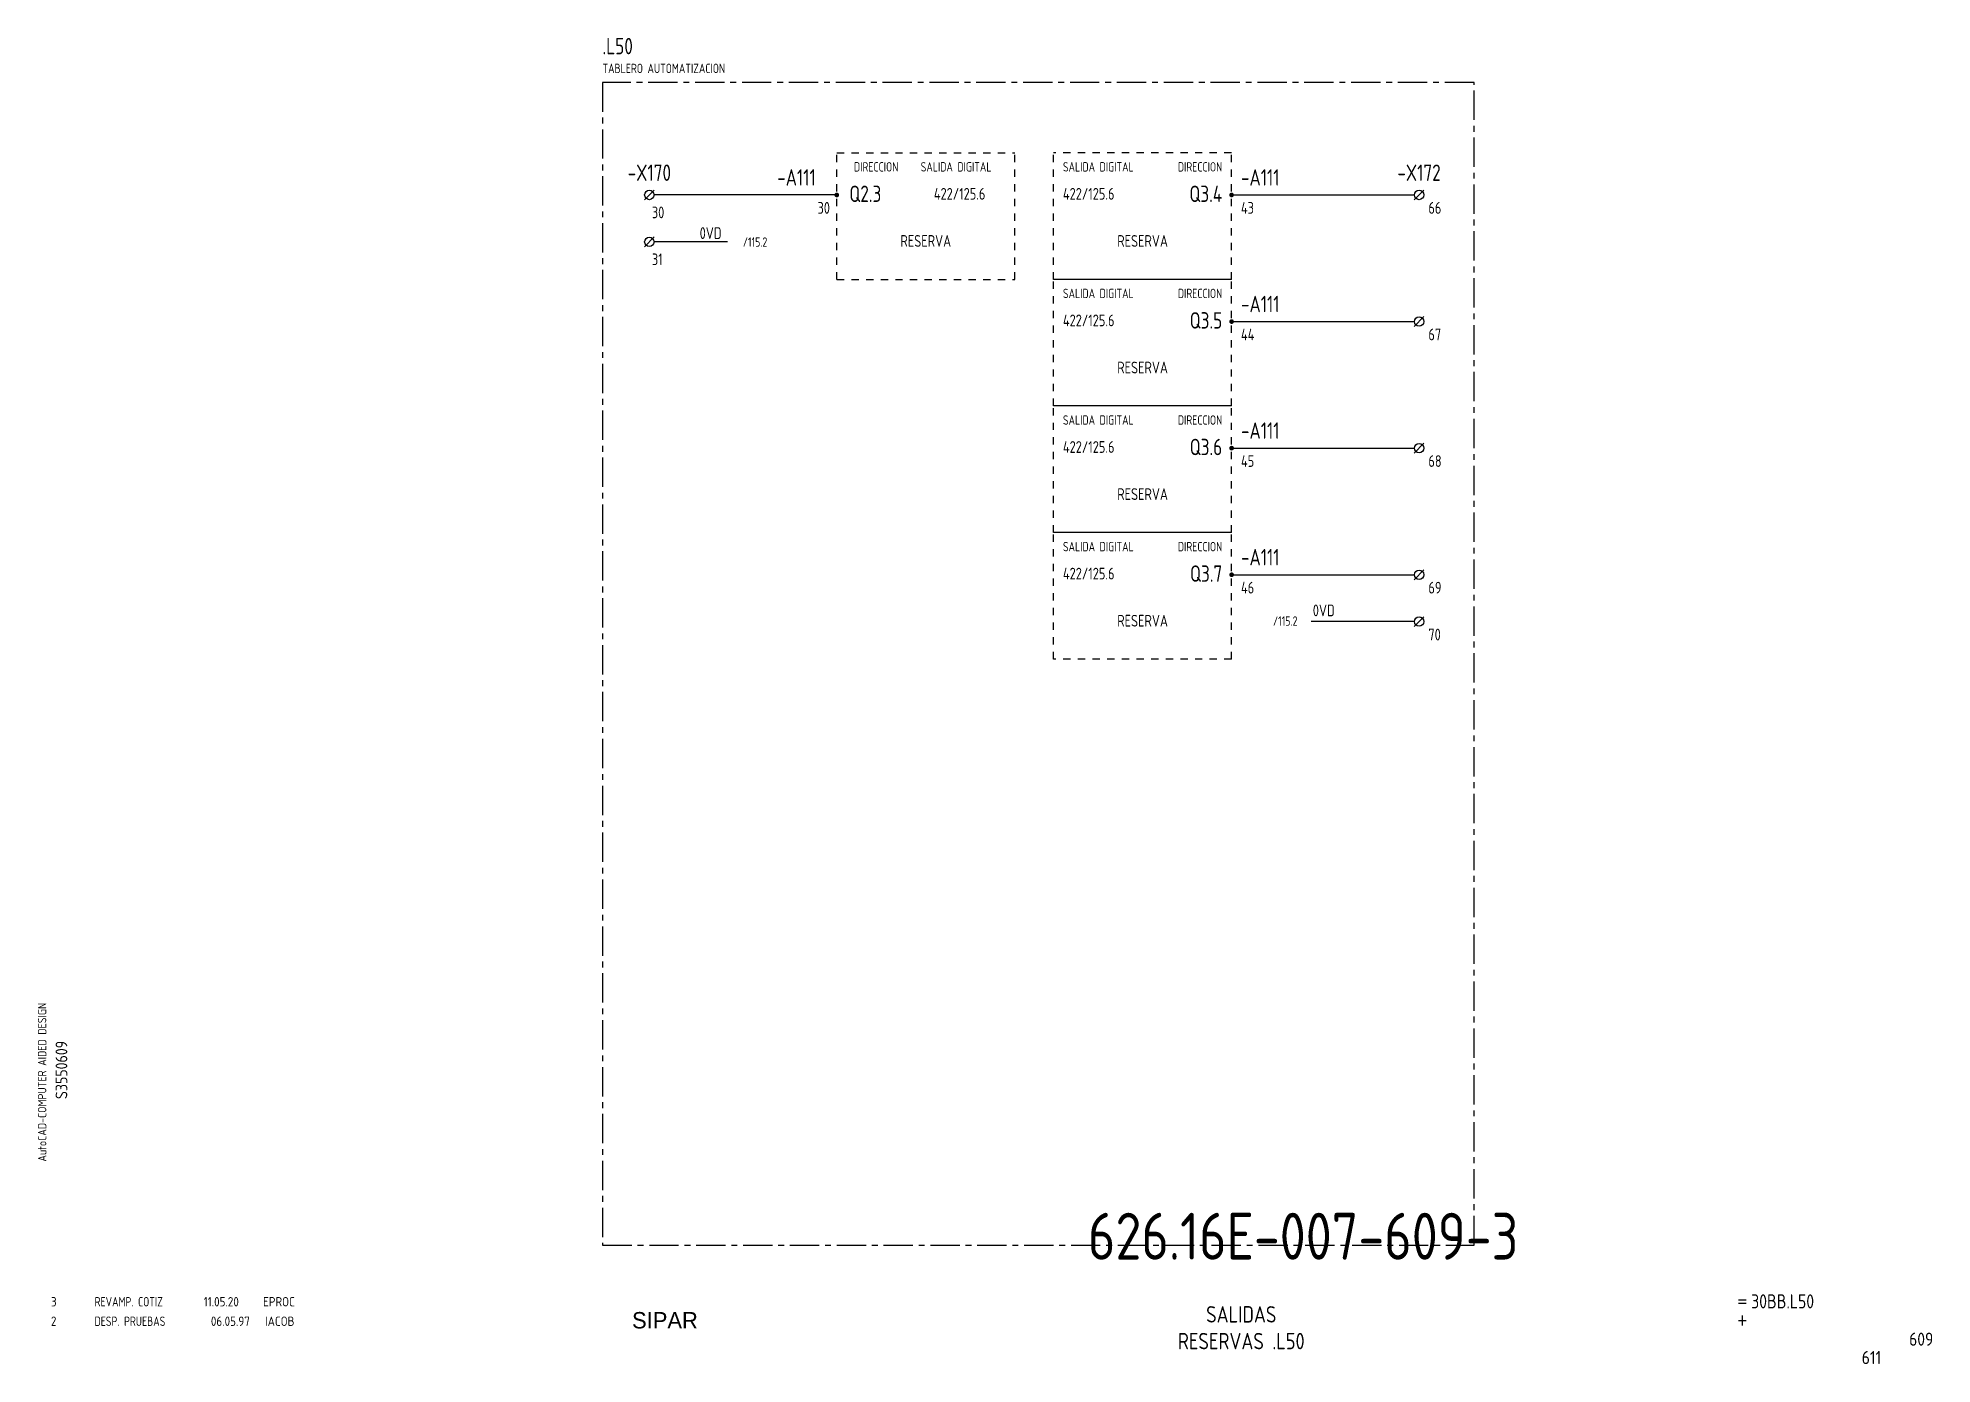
# Model space of a CAD drawing. Extents: x 10 to 414, y 6 to 288.
import ezdxf
from ezdxf.enums import TextEntityAlignment as Align

# ---------------------------------------------------------------- set-up
doc = ezdxf.new("R2010")
doc.units = 0
doc.header["$LTSCALE"] = 5
doc.header["$MEASUREMENT"] = 0
doc.linetypes.add('CENTER', pattern=[2, 1.25, -0.25, 0.25, -0.25])
doc.linetypes.add('HIDDEN1', pattern=[0.625, 0.3125, -0.3125])
doc.layers.get('0').update_dxf_attribs({"linetype": 'CONTINUOUS'})
doc.layers.add('3', color=3, linetype='CONTINUOUS')
doc.layers.add('CART', color=7, linetype='CONTINUOUS')
doc.styles.add('DIN', font='DIN.shx', dxfattribs={"width": 0.85})
doc.styles.add('N', font='ROMANS', dxfattribs={"width": 0.85, "height": 3})
doc.styles.add('SIMPLEX', font='SIMPLEX', dxfattribs={"width": 0.85})
doc.styles.add('X', font='UNIV.SHX', dxfattribs={"height": 3.5})

# ---------------------------------------------------------------- blocks, each defined once
blk = doc.blocks.new('B5-3')
at = {"linetype": 'Continuous', "const_width": 0.5}
blk.add_lwpolyline([(-0.25, 0, 1), (0.25, 0, 1)], format="xyb", close=True, dxfattribs=at)
blk = doc.blocks.new('NORMALE')
at = {"linetype": 'Continuous'}
blk.add_line((-1.06, -1.06), (1.06, 1.06), dxfattribs=at)
at = {"color": 7}
blk.add_circle((0, 0), 1, dxfattribs=at)
at = {"color": 7, "style": 'SIMPLEX', "flags": 9}
for tag, p in [('QUADRO', (-7.5, 4)), ('SEZIONE', (-7.5, 2.5)), ('NUMO', (-7.5, 1)), ('NUMM', (-7.5, -0.5)), ('NOTEM', (-7.5, -2)), ('NOTEV', (-7.5, -3.5)), ('UTENZA', (-7.5, -5)), ('RIP', (-7.5, -6.5)), ('RAGGIO', (-7.5, -8))]:
    blk.add_attdef(tag, p, '', height=1, dxfattribs=at)
at = {"color": 3, "style": 'SIMPLEX', "flags": 8}
for tag, p in [('NUMI', (1.5, 0.5)), ('MORSETTIERA', (1.5, -2.5))]:
    blk.add_attdef(tag, p, '', height=2, dxfattribs=at)
blk = doc.blocks.new('REV2')
at = {"color": 3, "style": 'DIN'}
for s, width, p in [('2', 0.9, (12.45, 13.79)), ('DESP. PRUEBAS', 0.8, (21.76, 13.79)), ('06.05.97', 0.9, (46.59, 13.79)), ('IACOB', 0.9, (58.16, 13.79))]:
    blk.add_text(s, height=2, dxfattribs=dict(at, width=width)).set_placement(p)

msp = doc.modelspace()

# ---------------------------------------------------------------- linework, layer by layer
at = {"color": 3, "linetype": 'CENTER'}
for p, q in [((130.17, 279), (130.17, 31)), ((316.2, 279), (130.17, 279)), ((316.2, 31), (316.2, 279)), ((130.17, 31), (316.2, 31))]:
    msp.add_line(p, q, dxfattribs=at)
at = {"linetype": 'HIDDEN1'}
for p, q in [((180.17, 237), (180.17, 264)), ((180.17, 264), (218.17, 264)), ((218.17, 237), (218.17, 264)), ((264.44, 264), (226.44, 264)), ((226.44, 237), (226.44, 264)), ((264.44, 237), (264.44, 264)), ((180.17, 237), (218.17, 237)), ((226.44, 210), (226.44, 237)), ((264.44, 210), (264.44, 237)), ((226.44, 183), (226.44, 210)), ((264.44, 183), (264.44, 210)), ((226.44, 156), (226.44, 183)), ((264.44, 156), (264.44, 183)), ((264.44, 156), (226.44, 156))]:
    msp.add_line(p, q, dxfattribs=at)
for p, q in [((180.17, 255), (141.17, 255)), ((264.44, 255), (303.44, 255)), ((156.88, 245), (141.17, 245)), ((264.44, 228), (303.44, 228)), ((264.44, 201), (303.44, 201)), ((264.44, 174), (303.44, 174)), ((303.44, 164), (281.39, 164))]:
    msp.add_line(p, q)
at = {"linetype": 'Continuous'}
for p, q in [((264.44, 237), (226.44, 237)), ((264.44, 210), (226.44, 210)), ((264.44, 183), (226.44, 183))]:
    msp.add_line(p, q, dxfattribs=at)

# ---------------------------------------------------------------- block references
for name, p in [('NORMALE', (140.17, 255)), ('NORMALE', (304.44, 255)), ('NORMALE', (140.17, 245)), ('NORMALE', (304.44, 228)), ('NORMALE', (304.44, 201)), ('NORMALE', (304.44, 174)), ('NORMALE', (304.44, 164)), ('REV2', (0, 0))]:
    msp.add_blockref(name, p, dxfattribs=at)
at = {"xscale": -1}
msp.add_blockref('B5-3', (180.17, 255), dxfattribs=at)
for p in [(264.44, 255), (264.44, 228), (264.44, 201), (264.44, 174)]:
    msp.add_blockref('B5-3', p)

# ---------------------------------------------------------------- texts
at = {"color": 3, "style": 'DIN'}
for s, height, width, p in [('.L50', 3.5, 0.8, (130.17, 285)), ('3', 2, 0.9, (12.46, 17.95)), ('REVAMP. COTIZ', 2, 0.8, (21.77, 17.95)), ('11.05.20', 2, 0.9, (45.05, 17.95)), ('EPROC', 2, 0.9, (57.73, 17.95))]:
    msp.add_text(s, height=height, dxfattribs=dict(at, width=width)).set_placement(p)
at = {"style": 'DIN', "width": 0.8}
for s, height, p in [('TABLERO AUTOMATIZACION', 2, (130.17, 281)), ('422/125.6', 2.5, (200.89, 254)), ('422/125.6', 2.5, (228.44, 254)), ('30', 2.5, (140.71, 250.03)), ('30', 2.5, (176.07, 251)), ('43', 2.5, (266.44, 251)), ('66', 2.5, (306.44, 251)), ('0VD', 2.5, (150.91, 245.61)), ('31', 2.5, (140.71, 240.03)), ('422/125.6', 2.5, (228.44, 227)), ('44', 2.5, (266.44, 224)), ('67', 2.5, (306.44, 224)), ('422/125.6', 2.5, (228.44, 200)), ('45', 2.5, (266.44, 197)), ('68', 2.5, (306.44, 197)), ('422/125.6', 2.5, (228.44, 173)), ('46', 2.5, (266.44, 170)), ('69', 2.5, (306.44, 170)), ('0VD', 2.5, (281.77, 165.15)), ('70', 2.5, (306.44, 160))]:
    msp.add_text(s, height=height, dxfattribs=at).set_placement(p)
at = {"color": 1, "style": 'DIN', "width": 0.8}
for p in [(193.31, 260), (262.44, 260), (262.44, 233), (262.44, 206), (262.44, 179)]:
    msp.add_text('DIRECCION', height=2, dxfattribs=at).set_placement(p, align=Align.RIGHT)
for p in [(198.09, 260), (228.44, 260), (228.44, 233), (228.44, 206), (228.44, 179)]:
    msp.add_text('SALIDA DIGITAL', height=2, dxfattribs=at).set_placement(p)
at = {"style": 'DIN', "width": 0.8}
for p in [(165.35, 243.96), (278.5, 163.13)]:
    msp.add_text('/115.2', height=2, dxfattribs=at).set_placement(p, align=Align.RIGHT)
for p in [(199.17, 243.95), (245.44, 243.95), (245.44, 216.95), (245.44, 189.95), (245.44, 162.95)]:
    msp.add_text('RESERVA', height=2.5, dxfattribs=at).set_placement(p, align=Align.CENTER)
at = {"color": 2, "insert": (233.77, 37.92), "char_height": 10, "width": 111.0411, "attachment_point": 1, "style": 'DIN'}
msp.add_mtext('626.16E-007-609-3', dxfattribs=at)
at = {"layer": '3', "style": 'DIN', "width": 0.8}
for s, p in [('-X170', (140.17, 258)), ('-X172', (304.44, 258))]:
    msp.add_text(s, height=3.5, dxfattribs=at).set_placement(p, align=Align.CENTER)
for p in [(167.46, 257), (266.44, 257), (266.44, 230), (266.44, 203), (266.44, 176)]:
    msp.add_text('-A111', height=3.5, dxfattribs=at).set_placement(p)
for s, p in [('Q2.3', (189.68, 253.5)), ('Q3.4', (262.44, 253.5)), ('Q3.5', (262.44, 226.5)), ('Q3.6', (262.44, 199.5)), ('Q3.7', (262.44, 172.5))]:
    msp.add_text(s, height=3.5, dxfattribs=at).set_placement(p, align=Align.RIGHT)
at = {"layer": '3', "color": 2, "style": 'DIN', "width": 0.85}
for s, p in [('SALIDAS', (266.5, 14.51)), ('RESERVAS .L50', (266.5, 8.8))]:
    msp.add_text(s, height=3.5, dxfattribs=at).set_placement(p, align=Align.CENTER)
at = {"layer": 'CART', "color": 1, "style": 'DIN', "width": 0.9}
msp.add_text('AutoCAD-COMPUTER AIDED DESIGN', height=1.8, rotation=90, dxfattribs=at).set_placement((11.47, 48.84))
at = {"layer": 'CART', "color": 3, "style": 'N', "width": 0.85}
for s, p in [('=', (372.24, 17.91)), ('+', (372.24, 13.87))]:
    msp.add_text(s, height=2.5, dxfattribs=at).set_placement(p)
at = {"layer": 'CART', "color": 3, "style": 'DIN', "width": 0.9, "flags": 1}
msp.add_attdef('S3550609', text='', height=2.5, rotation=90, dxfattribs=at).set_placement((15.95, 68.38), align=Align.CENTER)
at = {"layer": 'CART', "color": 3, "style": 'DIN', "width": 0.85}
msp.add_attdef('30BB.L50', text='', height=3, dxfattribs=at).set_placement((375.33, 16.63), align=Align.BOTTOM_LEFT)
at = {"layer": 'CART', "color": 6, "style": 'X', "flags": 1}
msp.add_attdef('SIPAR', text='', height=3.5, dxfattribs=at).set_placement((143.5, 15), align=Align.MIDDLE)
at = {"layer": 'CART', "color": 2, "style": 'DIN', "width": 0.9, "flags": 1}
msp.add_attdef('609', text='', height=2.8, dxfattribs=at).set_placement((414.2, 9.56), align=Align.RIGHT)
at = {"layer": 'CART', "color": 7, "style": 'DIN', "width": 0.9, "flags": 1}
msp.add_attdef('611', (398.93, 5.65), '', height=2.8, dxfattribs=at)

doc.saveas('drawing.dxf')
